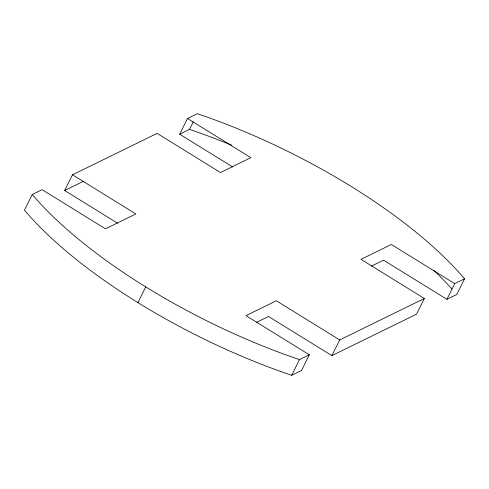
<?xml version="1.0" encoding="UTF-8"?>
<svg xmlns="http://www.w3.org/2000/svg" width="489" height="489" viewBox="0 0 489 489"><rect width="100%" height="100%" fill="white"/><g stroke="black" fill="none" stroke-linecap="round" stroke-linejoin="round"><path stroke-width="0.73" d="M117.672 223.259L64.652 190.496L72.482 174.805L135.838 213.956L105.459 228.821L42.103 189.671L32.274 194.481L24.45 210.178A271.933 93.9 26.5 0 0 291.67 375.301L301.499 370.491L309.323 354.794L245.967 315.643L276.346 300.778L339.702 339.928L424.348 298.504L360.986 259.347L391.365 244.482L454.727 283.632L464.55 278.822A271.933 93.9 26.5 0 0 197.33 113.699L187.501 118.509L179.677 134.206L232.691 166.963M179.677 134.206L189.5 129.396L193.247 121.889M137.916 302.599L145.74 286.902M291.67 375.301L299.5 359.604L309.323 354.794M256.364 322.416L268.516 316.469L331.878 355.619L339.702 339.928M424.348 298.504L416.518 314.195L331.878 355.619M371.389 266.126L383.541 260.179L446.897 299.329L454.727 283.632M464.55 278.822L456.726 294.519L446.897 299.329M72.482 174.805L157.122 133.381L220.478 172.531L250.857 157.66L187.501 118.509M64.652 190.496L83.766 181.144M189.5 129.396A271.933 93.9 26.5 0 1 231.743 145.239M433.67 270.234A271.933 93.9 26.5 0 1 451.867 288.932M299.5 359.604A271.933 93.9 26.5 0 1 32.274 194.481"/></g></svg>
